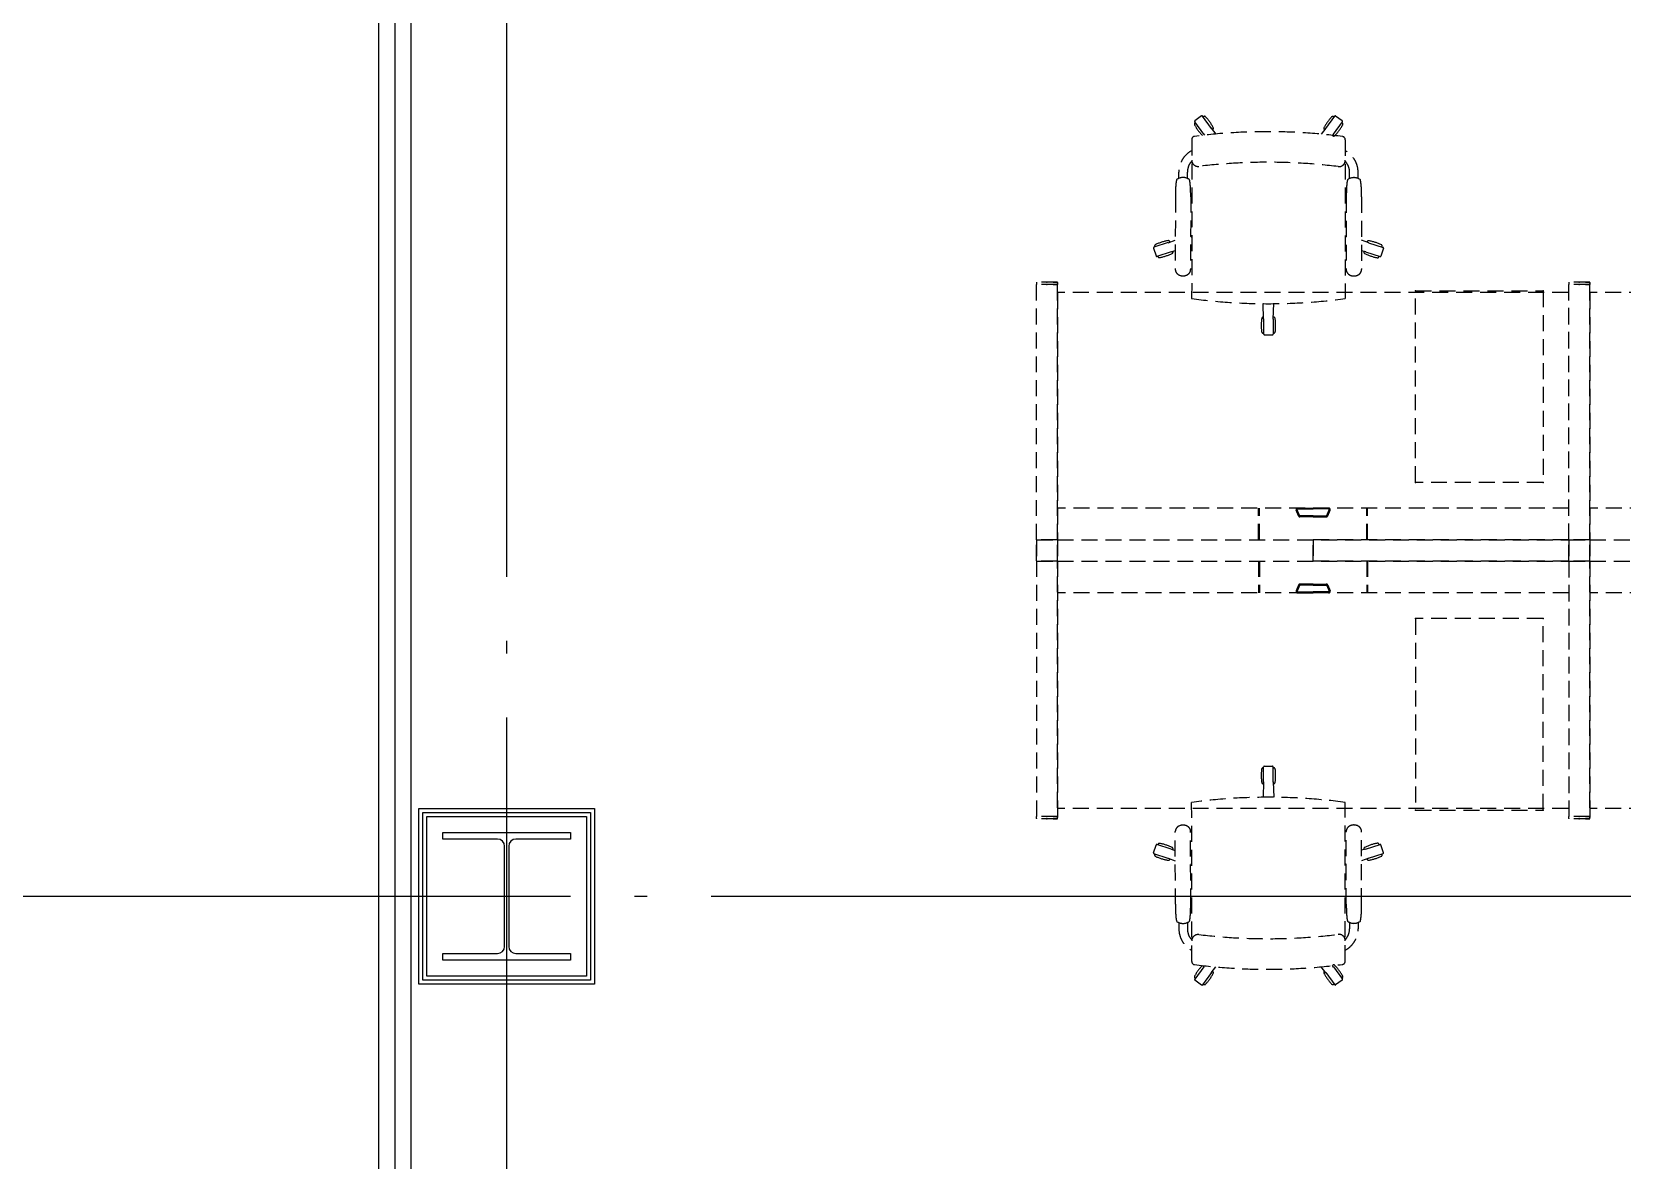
# Model space of a CAD drawing. Header units: millimetres. Extents: x -168200 to 672800, y -7409 to 118800.
# Drawn here: x 269214 to 274192, y 55073 to 58607 of the extents above; entities that cross this region are included whole.
import ezdxf

# ---------------------------------------------------------------- set-up
doc = ezdxf.new("R2010")
doc.units = ezdxf.units.MM
doc.header["$LTSCALE"] = 200
doc.linetypes.add('CEN-GAUN', pattern=[32.2, 30, -1, 0.2, -1])
doc.linetypes.add('HIDDEN', pattern=[0.375, 0.25, -0.125])
for name, color, linetype in [('1 BA', 9, 'Continuous'), ('1 CEN', 15, 'CEN-GAUN'), ('1 FUR', 8, 'HIDDEN')]:
    doc.layers.add(name, color=color, linetype=linetype)

msp = doc.modelspace()

# ---------------------------------------------------------------- linework, layer by layer
at = {"layer": '1 BA'}
for p, q in [((270300, 50575), (270300, 62300)), ((270400, 62300), (270400, 50575)), ((270350, 62250), (270350, 50625)), ((270425, 56175), (270975, 56175)), ((270425, 55625), (270425, 56175)), ((270437.5, 56162.5), (270962.5, 56162.5)), ((270437.5, 55637.5), (270437.5, 56162.5)), ((270962.5, 56162.5), (270962.5, 55637.5)), ((270975, 56175), (270975, 55625)), ((270450, 56150), (270950, 56150)), ((270450, 55650), (270450, 56150)), ((270950, 56150), (270950, 55650)), ((270500, 56079), (270500, 56100)), ((270500, 56100), (270900, 56100)), ((270671.5, 56079), (270500, 56079)), ((270693.5, 55743), (270693.5, 56057)), ((270706.5, 56057), (270706.5, 55743)), ((270900, 56079), (270728.5, 56079)), ((270900, 56100), (270900, 56079)), ((270500, 55700), (270500, 55721)), ((270500, 55721), (270671.5, 55721)), ((270728.5, 55721), (270900, 55721)), ((270900, 55721), (270900, 55700)), ((270900, 55700), (270500, 55700)), ((270975, 55625), (270425, 55625)), ((270962.5, 55637.5), (270437.5, 55637.5)), ((270950, 55650), (270450, 55650))]:
    msp.add_line(p, q, dxfattribs=at)
for centre, start, end in [((270671.5, 56057), 0, 90), ((270728.5, 56057), 90, 180), ((270671.5, 55743), 270, 0), ((270728.5, 55743), 180, 270)]:
    msp.add_arc(centre, 22, start, end, dxfattribs=at)
at = {"layer": '1 CEN'}
for p, q in [((270700, 95100), (270700, 32900)), ((200500, 55900), (285700, 55900))]:
    msp.add_line(p, q, dxfattribs=at)
at = {"layer": '1 FUR'}
for p, q in [((272875.4, 58343.8), (272854.4, 58328.5)), ((272906.1, 58304.9), (272878.2, 58343.3)), ((272880, 58340.9), (272881.5, 58342)), ((273263.8, 58304.5), (273291.8, 58342.9)), ((273290, 58340.5), (273288.5, 58341.6)), ((273315.6, 58328.1), (273294.6, 58343.4)), ((272881.8, 58287.2), (272853.9, 58325.7)), ((272855.7, 58323.3), (272854.2, 58322.2)), ((272905.6, 58305.5), (272919.8, 58287.2)), ((272909.5, 58300.5), (272910.2, 58301)), ((273264.2, 58305.1), (273249.9, 58286.6)), ((273259.7, 58300.7), (273260.4, 58300.2)), ((273288.1, 58286.9), (273316, 58325.3)), ((273314.2, 58322.8), (273315.7, 58321.8)), ((272844.5, 58270), (272844.1, 57771.9)), ((272881.3, 58287.8), (272884.2, 58283.6)), ((273284.9, 58282.3), (273285.7, 58281.8)), ((273288.5, 58287.5), (273285.4, 58283)), ((273324.9, 58269.3), (273324.5, 57771.9)), ((272804.1, 58148.3), (272804.1, 58167.8)), ((272830.7, 58148.1), (272830.7, 58167.8)), ((273338.5, 58147.7), (273338.5, 58167.4)), ((273365.1, 58147.9), (273365.1, 58167.4)), ((272793.1, 58091), (272792.9, 57863)), ((272841.1, 58090.9), (272840.9, 57862.9)), ((273328, 58090.6), (273327.8, 57862.6)), ((273376, 58090.5), (273375.8, 57862.5)), ((272770.9, 57947.1), (272725.8, 57932.5)), ((272770.2, 57946.9), (272793, 57955)), ((272776.1, 57949), (272775.9, 57949.8)), ((273398.7, 57946.4), (273375.9, 57954.6)), ((273392.8, 57948.5), (273393.1, 57949.4)), ((273398, 57946.7), (273443.1, 57931.9)), ((272724.5, 57930), (272732.5, 57905.2)), ((272728.6, 57933.4), (272728.2, 57934.7)), ((272780.2, 57918.6), (272735, 57904)), ((272737.9, 57904.9), (272738.3, 57903.6)), ((272779.5, 57918.4), (272793, 57922.3)), ((272785.8, 57919.3), (272785.5, 57920.1)), ((273389.4, 57917.9), (273375.9, 57921.8)), ((273383.1, 57918.8), (273383.4, 57919.6)), ((273388.7, 57918.1), (273433.8, 57903.4)), ((273431, 57904.4), (273430.6, 57903.1)), ((273444.4, 57929.4), (273436.4, 57904.7)), ((273440.3, 57932.9), (273440.7, 57934.2)), ((272358.3, 57822.4), (272358.3, 57816.4)), ((272358.3, 57819.4), (272358.3, 57816.4)), ((272424.3, 57815.9), (272358.3, 57815.9)), ((272358.3, 57015.9), (272358.3, 57815.9)), ((272423.8, 57822.9), (272358.8, 57822.9)), ((272423.8, 57815.9), (272358.8, 57815.9)), ((272410.8, 57822.9), (272423.8, 57822.9)), ((272410.8, 57815.9), (272423.8, 57815.9)), ((272424.3, 57822.4), (272424.3, 57816.4)), ((272424.3, 57816.4), (272424.3, 57819.4)), ((272424.3, 57015.9), (272424.3, 57815.9)), ((273544.3, 57196.9), (273544.3, 57794.9)), ((273545.3, 57795.9), (273943.3, 57795.9)), ((273944.3, 57794.9), (273944.3, 57196.9)), ((274024.3, 57822.4), (274024.3, 57816.4)), ((274024.3, 57822.4), (274024.3, 57816.4)), ((274024.3, 57819.4), (274024.3, 57816.4)), ((274024.3, 57819.4), (274024.3, 57816.4)), ((274090.3, 57815.9), (274024.3, 57815.9)), ((274024.3, 57015.9), (274024.3, 57815.9)), ((274090.3, 57815.9), (274024.3, 57815.9)), ((274024.3, 57015.9), (274024.3, 57815.9)), ((274089.8, 57822.9), (274024.8, 57822.9)), ((274089.8, 57822.9), (274024.8, 57822.9)), ((274089.8, 57815.9), (274024.8, 57815.9)), ((274089.8, 57815.9), (274024.8, 57815.9)), ((274076.8, 57822.9), (274089.8, 57822.9)), ((274076.8, 57822.9), (274089.8, 57822.9)), ((274076.8, 57815.9), (274089.8, 57815.9)), ((274076.8, 57815.9), (274089.8, 57815.9)), ((274090.3, 57822.4), (274090.3, 57816.4)), ((274090.3, 57822.4), (274090.3, 57816.4)), ((274090.3, 57816.4), (274090.3, 57819.4)), ((274090.3, 57816.4), (274090.3, 57819.4)), ((274090.3, 57015.9), (274090.3, 57815.9)), ((274090.3, 57015.9), (274090.3, 57815.9)), ((272426.3, 57790.9), (272424.3, 57788.9)), ((272424.3, 57790.9), (272424.3, 57790.9)), ((272424.3, 57788.9), (272424.3, 57017.9)), ((274022.3, 57790.9), (272426.3, 57790.9)), ((273069.4, 57707.3), (273068, 57755.9)), ((273099.4, 57707.3), (273101, 57755.9)), ((274024.3, 57788.9), (274022.3, 57790.9)), ((274024.3, 57017.9), (274024.3, 57788.9)), ((274092.3, 57790.9), (274090.3, 57788.9)), ((274090.3, 57790.9), (274090.3, 57790.9)), ((274090.3, 57788.9), (274090.3, 57017.9)), ((275688.3, 57790.9), (274092.3, 57790.9)), ((273069.2, 57713.6), (273068.3, 57713.6)), ((273069.4, 57708.1), (273069.4, 57660.6)), ((273099.4, 57708), (273099.4, 57660.5)), ((273100.5, 57713.6), (273099.6, 57713.6)), ((273069.4, 57663.6), (273067.5, 57663.6)), ((273071.4, 57658.6), (273097.4, 57658.5)), ((273099.4, 57663.6), (273101.2, 57663.6)), ((273943.3, 57195.9), (273545.3, 57195.9)), ((274024.3, 57115.9), (272424.3, 57115.9)), ((273053.7, 57015.9), (273053.7, 57115.9)), ((273056.7, 57015.9), (273056.7, 57115.9)), ((273178.6, 57091.3), (273171.2, 57109)), ((273181.3, 57092.4), (273173.9, 57110.1)), ((273175.8, 57115.9), (273224.3, 57115.9)), ((273175.8, 57112.9), (273224.3, 57112.9)), ((273272.9, 57115.9), (273224.3, 57115.9)), ((273272.9, 57112.9), (273224.3, 57112.9)), ((273267.3, 57092.4), (273274.7, 57110.1)), ((273270.1, 57091.3), (273277.5, 57109)), ((273391.9, 57015.9), (273391.9, 57115.9)), ((273394.9, 57015.9), (273394.9, 57115.9)), ((275690.3, 57115.9), (274090.3, 57115.9)), ((273224.3, 57091.2), (273183.2, 57091.2)), ((273224.3, 57088.2), (273183.2, 57088.2)), ((273224.3, 57091.2), (273265.5, 57091.2)), ((273224.3, 57088.2), (273265.5, 57088.2)), ((272424.3, 57015.9), (272358.3, 57015.9)), ((272358.3, 57014.9), (272358.3, 56950.9)), ((272358.3, 56950.9), (272358.3, 57014.9)), ((272423.3, 57015.9), (272359.3, 57015.9)), ((272359.3, 57015.9), (272423.3, 57015.9)), ((272424.3, 57017.9), (272426.3, 57015.9)), ((272424.3, 57015.9), (274022.3, 57015.9)), ((272424.3, 57015.9), (273224.3, 57015.9)), ((272424.3, 56949.9), (272424.3, 57015.9)), ((272424.3, 57015.9), (273224.3, 57015.9)), ((272424.3, 57015.9), (272424.3, 56949.9)), ((272424.3, 56950.9), (272424.3, 57014.9)), ((272424.3, 57014.9), (272424.3, 56950.9)), ((273224.3, 56949.9), (273224.3, 57015.9)), ((274024.3, 57015.9), (273224.3, 57015.9)), ((273224.3, 57015.9), (273224.3, 56949.9)), ((273224.3, 57015.9), (273224.3, 56949.9)), ((273224.3, 56949.9), (273224.3, 57015.9)), ((274024.3, 57015.9), (273224.3, 57015.9)), ((274022.3, 57015.9), (274024.3, 57017.9)), ((274090.3, 57015.9), (274024.3, 57015.9)), ((274024.3, 57015.9), (274024.3, 56949.9)), ((274024.3, 56949.9), (274024.3, 57015.9)), ((274090.3, 57015.9), (274024.3, 57015.9)), ((274024.3, 57014.9), (274024.3, 56950.9)), ((274024.3, 56950.9), (274024.3, 57014.9)), ((274024.3, 57014.9), (274024.3, 56950.9)), ((274024.3, 56950.9), (274024.3, 57014.9)), ((274089.3, 57015.9), (274025.3, 57015.9)), ((274025.3, 57015.9), (274089.3, 57015.9)), ((274089.3, 57015.9), (274025.3, 57015.9)), ((274025.3, 57015.9), (274089.3, 57015.9)), ((274090.3, 57017.9), (274092.3, 57015.9)), ((274090.3, 57015.9), (275688.3, 57015.9)), ((274090.3, 57015.9), (274890.3, 57015.9)), ((274090.3, 56949.9), (274090.3, 57015.9)), ((274090.3, 57015.9), (274890.3, 57015.9)), ((274090.3, 57015.9), (274090.3, 56949.9)), ((274090.3, 56950.9), (274090.3, 57014.9)), ((274090.3, 57014.9), (274090.3, 56950.9)), ((274090.3, 56950.9), (274090.3, 57014.9)), ((274090.3, 57014.9), (274090.3, 56950.9)), ((272358.3, 56949.9), (272358.3, 56149.9)), ((272424.3, 56949.9), (272358.3, 56949.9)), ((272359.3, 56949.9), (272423.3, 56949.9)), ((272423.3, 56949.9), (272359.3, 56949.9)), ((272424.3, 56949.9), (273224.3, 56949.9)), ((272424.3, 56947.9), (272426.3, 56949.9)), ((272424.3, 56949.9), (274022.3, 56949.9)), ((272424.3, 56949.9), (273224.3, 56949.9)), ((272424.3, 56949.9), (272424.3, 56149.9)), ((272424.3, 56176.9), (272424.3, 56947.9)), ((273053.7, 56949.9), (273053.7, 56849.9)), ((273056.7, 56949.9), (273056.7, 56849.9)), ((274024.3, 56949.9), (273224.3, 56949.9)), ((274024.3, 56949.9), (273224.3, 56949.9)), ((273391.9, 56949.9), (273391.9, 56849.9)), ((273394.9, 56949.9), (273394.9, 56849.9)), ((274022.3, 56949.9), (274024.3, 56947.9)), ((274024.3, 56949.9), (274024.3, 56149.9)), ((274090.3, 56949.9), (274024.3, 56949.9)), ((274024.3, 56949.9), (274024.3, 56149.9)), ((274090.3, 56949.9), (274024.3, 56949.9)), ((274024.3, 56947.9), (274024.3, 56176.9)), ((274025.3, 56949.9), (274089.3, 56949.9)), ((274089.3, 56949.9), (274025.3, 56949.9)), ((274025.3, 56949.9), (274089.3, 56949.9)), ((274089.3, 56949.9), (274025.3, 56949.9)), ((274090.3, 56949.9), (274090.3, 56149.9)), ((274090.3, 56949.9), (274890.3, 56949.9)), ((274090.3, 56947.9), (274092.3, 56949.9)), ((274090.3, 56949.9), (275688.3, 56949.9)), ((274090.3, 56949.9), (274890.3, 56949.9)), ((274090.3, 56949.9), (274090.3, 56149.9)), ((274090.3, 56176.9), (274090.3, 56947.9)), ((274024.3, 56849.9), (272424.3, 56849.9)), ((273178.6, 56874.5), (273171.2, 56856.8)), ((273181.3, 56873.4), (273173.9, 56855.7)), ((273175.8, 56852.9), (273224.3, 56852.9)), ((273175.8, 56849.9), (273224.3, 56849.9)), ((273224.3, 56877.6), (273183.2, 56877.6)), ((273224.3, 56874.6), (273183.2, 56874.6)), ((273224.3, 56877.6), (273265.5, 56877.6)), ((273224.3, 56874.6), (273265.5, 56874.6)), ((273272.9, 56852.9), (273224.3, 56852.9)), ((273272.9, 56849.9), (273224.3, 56849.9)), ((273267.3, 56873.4), (273274.7, 56855.7)), ((273270.1, 56874.5), (273277.5, 56856.8)), ((275690.3, 56849.9), (274090.3, 56849.9)), ((273544.3, 56768.9), (273544.3, 56170.9)), ((273943.3, 56769.9), (273545.3, 56769.9)), ((273944.3, 56170.9), (273944.3, 56768.9)), ((273069.4, 56302.2), (273067.5, 56302.2)), ((273069.4, 56257.7), (273069.4, 56305.2)), ((273071.4, 56307.2), (273097.4, 56307.2)), ((273099.4, 56257.7), (273099.4, 56305.2)), ((273099.4, 56302.2), (273101.2, 56302.2)), ((273069.4, 56258.5), (273068, 56209.9)), ((273069.2, 56252.2), (273068.3, 56252.2)), ((273099.4, 56258.5), (273101, 56209.9)), ((273100.5, 56252.2), (273099.6, 56252.2)), ((272426.3, 56174.9), (272424.3, 56176.9)), ((272424.3, 56174.9), (272424.3, 56174.9)), ((274022.3, 56174.9), (272426.3, 56174.9)), ((272844.5, 55695.8), (272844.1, 56193.9)), ((273324.9, 55696.5), (273324.5, 56193.9)), ((273545.3, 56169.9), (273943.3, 56169.9)), ((274024.3, 56176.9), (274022.3, 56174.9)), ((274092.3, 56174.9), (274090.3, 56176.9)), ((274090.3, 56174.9), (274090.3, 56174.9)), ((275688.3, 56174.9), (274092.3, 56174.9)), ((272424.3, 56149.9), (272358.3, 56149.9)), ((272358.3, 56146.4), (272358.3, 56149.4)), ((272358.3, 56143.4), (272358.3, 56149.4)), ((272423.8, 56149.9), (272358.8, 56149.9)), ((272423.8, 56142.9), (272358.8, 56142.9)), ((272410.8, 56149.9), (272423.8, 56149.9)), ((272410.8, 56142.9), (272423.8, 56142.9)), ((272424.3, 56149.4), (272424.3, 56146.4)), ((272424.3, 56143.4), (272424.3, 56149.4)), ((272793.1, 55874.8), (272792.9, 56102.8)), ((272841.1, 55874.8), (272840.9, 56102.8)), ((273328, 55875.2), (273327.8, 56103.2)), ((273376, 55875.3), (273375.8, 56103.3)), ((274090.3, 56149.9), (274024.3, 56149.9)), ((274090.3, 56149.9), (274024.3, 56149.9)), ((274024.3, 56146.4), (274024.3, 56149.4)), ((274024.3, 56143.4), (274024.3, 56149.4)), ((274024.3, 56146.4), (274024.3, 56149.4)), ((274024.3, 56143.4), (274024.3, 56149.4)), ((274089.8, 56149.9), (274024.8, 56149.9)), ((274089.8, 56149.9), (274024.8, 56149.9)), ((274089.8, 56142.9), (274024.8, 56142.9)), ((274089.8, 56142.9), (274024.8, 56142.9)), ((274076.8, 56149.9), (274089.8, 56149.9)), ((274076.8, 56149.9), (274089.8, 56149.9)), ((274076.8, 56142.9), (274089.8, 56142.9)), ((274076.8, 56142.9), (274089.8, 56142.9)), ((274090.3, 56149.4), (274090.3, 56146.4)), ((274090.3, 56143.4), (274090.3, 56149.4)), ((274090.3, 56149.4), (274090.3, 56146.4)), ((274090.3, 56143.4), (274090.3, 56149.4)), ((272724.5, 56035.8), (272732.5, 56060.5)), ((272780.2, 56047.2), (272735, 56061.8)), ((272737.9, 56060.9), (272738.3, 56062.2)), ((273388.7, 56047.7), (273433.8, 56062.4)), ((273431, 56061.4), (273430.6, 56062.7)), ((273444.4, 56036.4), (273436.4, 56061.1)), ((272770.9, 56018.6), (272725.8, 56033.3)), ((272728.6, 56032.4), (272728.2, 56031.1)), ((272770.2, 56018.9), (272793, 56010.7)), ((272776.1, 56016.8), (272775.9, 56015.9)), ((272779.5, 56047.4), (272793, 56043.5)), ((272785.8, 56046.5), (272785.5, 56045.7)), ((273389.4, 56047.9), (273375.9, 56044)), ((273398.7, 56019.4), (273375.9, 56011.2)), ((273383.1, 56046.9), (273383.4, 56046.1)), ((273392.8, 56017.3), (273393.1, 56016.4)), ((273398, 56019.1), (273443.1, 56033.8)), ((273440.3, 56032.9), (273440.7, 56031.6)), ((272804.1, 55817.4), (272804.1, 55798)), ((272830.7, 55817.7), (272830.7, 55798)), ((273338.5, 55818.1), (273338.5, 55798.4)), ((273365.1, 55817.9), (273365.1, 55798.4)), ((272881.8, 55678.5), (272853.9, 55640.1)), ((272906.1, 55660.9), (272878.2, 55622.5)), ((272881.3, 55677.9), (272884.2, 55682.2)), ((272905.6, 55660.3), (272919.8, 55678.6)), ((272909.5, 55665.3), (272910.2, 55664.8)), ((273264.2, 55660.6), (273249.9, 55679.1)), ((273259.7, 55665.1), (273260.4, 55665.6)), ((273263.8, 55661.3), (273291.8, 55622.8)), ((273284.9, 55683.5), (273285.7, 55684)), ((273288.5, 55678.3), (273285.4, 55682.8)), ((273288.1, 55678.9), (273316, 55640.5)), ((272855.7, 55642.5), (272854.2, 55643.6)), ((272875.4, 55622), (272854.4, 55637.3)), ((272880, 55624.9), (272881.5, 55623.8)), ((273290, 55625.3), (273288.5, 55624.2)), ((273315.6, 55637.7), (273294.6, 55622.4)), ((273314.2, 55642.9), (273315.7, 55644))]:
    msp.add_line(p, q, dxfattribs=at)
for centre, radius, start, end in [((272876.6, 58342.1), 2, 35.9563, 125.9563), ((272884, 58337.6), 5, 43.4593, 125.9563), ((273285.9, 58337.2), 5, 53.9563, 136.4533), ((273293.4, 58341.8), 2, 53.9563, 143.9563), ((272857.5, 58318.4), 5, 125.9563, 208.4533), ((272985, 58387.5), 150, 208.4533, 224.2456), ((273082, 56494.5), 1800, 82.5233, 97.3015), ((272855.5, 58326.9), 2, 125.9563, 215.9563), ((272778.7, 58237.9), 150, 27.6026, 43.4593), ((272907.2, 58305.1), 5, 305.9563, 27.6026), ((273262.6, 58304.7), 5, 152.31, 233.9563), ((273391, 58237.4), 150, 136.4533, 152.31), ((273185, 58387.3), 150, 315.6026, 331.4593), ((273312.4, 58318), 5, 331.4593, 53.9563), ((273314.4, 58326.5), 2, 323.9563, 53.9563), ((272854.5, 58270), 10, 97.3015, 179.9563), ((273288.6, 58285.8), 5, 233.9563, 315.6026), ((273314.9, 58269.3), 10, 359.9563, 82.5233), ((272880.4, 58167.7), 76.3, 118.1096, 179.9563), ((272880.4, 58167.7), 49.7, 136.3721, 179.9563), ((272864.4, 58205.6), 20, 179.9563, 276.8626), ((273081.9, 56398.7), 1800, 82.9638, 96.8626), ((273304.9, 58205), 20, 262.9638, 359.9563), ((273288.8, 58167.4), 76.3, 359.9563, 61.803), ((273288.8, 58167.4), 49.7, 359.9563, 43.5405), ((272912.7, 58118.3), 118.6, 167.3904, 174.6812), ((272817.1, 58117.2), 33.8, 53.3451, 126.5675), ((272798.2, 58143.9), 1.23, 160.7708, 167.3904), ((272836.2, 58143.9), 1.23, 12.5222, 19.1419), ((272721.6, 58118.4), 118.6, 5.2314, 12.5222), ((273447.6, 58117.9), 118.6, 167.3904, 174.6812), ((273352, 58116.7), 33.8, 53.3451, 126.5675), ((273333.1, 58143.5), 1.23, 160.7708, 167.3904), ((273371.1, 58143.5), 1.23, 12.5222, 19.1419), ((273256.4, 58118), 118.6, 5.2314, 12.5222), ((273379.6, 58090.5), 586.4, 177.7662, 179.9563), ((273089, 58101.9), 295.6, 174.6812, 177.7662), ((272545.3, 58102.3), 295.6, 2.1465, 5.2314), ((272254.7, 58091.4), 586.4, 359.9563, 2.1465), ((273914.5, 58090.1), 586.4, 177.7662, 179.9563), ((273623.9, 58101.5), 295.6, 174.6812, 177.7662), ((273080.2, 58101.9), 295.6, 2.1465, 5.2314), ((272789.6, 58091), 586.4, 359.9563, 2.1465), ((272795.3, 57805.3), 150, 99.6026, 115.4593), ((272771.1, 57948.3), 5, 17.9563, 99.6026), ((272870.8, 57879.6), 89.8, 107.1694, 109.3471), ((273298, 57879.3), 89.8, 70.5655, 72.7432), ((273397.8, 57947.8), 5, 80.31, 161.9563), ((273373.4, 57804.9), 150, 64.4533, 80.31), ((272726.4, 57930.6), 2, 107.4294, 197.4294), ((272733, 57936.3), 5, 115.4593, 197.9563), ((272734.4, 57905.9), 2, 197.9563, 287.9563), ((272743, 57905.1), 5, 197.9563, 280.4533), ((272716.7, 58047.7), 150, 280.4533, 296.31), ((272781, 57917.8), 5, 296.31, 17.9563), ((272858.4, 57903.9), 36.8, 112.5897, 118.1829), ((273310.5, 57903.5), 36.8, 61.7297, 67.323), ((273387.9, 57917.3), 5, 161.9563, 243.6026), ((273452.3, 58047.2), 150, 243.6026, 259.4593), ((273425.8, 57904.6), 5, 259.4593, 341.9563), ((273434.5, 57905.3), 2, 251.9563, 341.9563), ((273435.9, 57935.7), 5, 341.9563, 64.4533), ((273442.5, 57930), 2, 342.4832, 72.4832), ((272809.7, 57863), 16.8, 179.9563, 206.3863), ((272813.2, 57864.7), 20.7, 206.3863, 230.1507), ((272815.5, 57867.4), 24.2, 230.1507, 250.9128), ((272817, 57871.7), 28.7, 250.9128, 269.9563), ((272817, 57871.7), 28.7, 269.9563, 288.9999), ((272818.4, 57867.4), 24.2, 288.9999, 309.7619), ((272820.7, 57864.7), 20.7, 309.7619, 333.5264), ((272824.2, 57862.9), 16.8, 333.5264, 359.9563), ((273344.6, 57862.6), 16.8, 179.9563, 206.3863), ((273348.1, 57864.3), 20.7, 206.3863, 230.1507), ((273350.4, 57867), 24.2, 230.1507, 250.9128), ((273351.8, 57871.3), 28.7, 250.9128, 269.9563), ((273351.8, 57871.3), 28.7, 269.9563, 288.9999), ((273353.3, 57867), 24.2, 288.9999, 309.7619), ((273355.6, 57864.3), 20.7, 309.7619, 333.5264), ((273359.1, 57862.5), 16.8, 333.5264, 359.9563), ((272358.8, 57822.4), 0.5, 89.9999, 179.9999), ((272358.8, 57816.4), 0.5, 179.9999, 269.9999), ((272423.8, 57822.4), 0.5, 359.9999, 89.9999), ((272423.8, 57822.4), 0.5, 359.9999, 89.9999), ((272423.8, 57816.4), 0.5, 269.9999, 359.9999), ((272423.8, 57816.4), 0.5, 269.9999, 359.9999), ((273545.3, 57794.9), 1, 90, 180), ((273943.3, 57794.9), 1, 0, 90), ((274024.8, 57822.4), 0.5, 89.9999, 179.9999), ((274024.8, 57822.4), 0.5, 89.9999, 179.9999), ((274024.8, 57816.4), 0.5, 179.9999, 269.9999), ((274024.8, 57816.4), 0.5, 179.9999, 269.9999), ((274089.8, 57822.4), 0.5, 359.9999, 89.9999), ((274089.8, 57822.4), 0.5, 359.9999, 89.9999), ((274089.8, 57822.4), 0.5, 359.9999, 89.9999), ((274089.8, 57822.4), 0.5, 359.9999, 89.9999), ((274089.8, 57816.4), 0.5, 269.9999, 359.9999), ((274089.8, 57816.4), 0.5, 269.9999, 359.9999), ((274089.8, 57816.4), 0.5, 269.9999, 359.9999), ((274089.8, 57816.4), 0.5, 269.9999, 359.9999), ((273084.3, 59555.8), 1800, 262.3311, 277.6689), ((273211.8, 57687.4), 150, 171.6026, 187.4593), ((273068.3, 57708.6), 5, 89.9563, 171.6026), ((273100.5, 57708.6), 5, 8.31, 89.9563), ((272957, 57687.6), 150, 352.4533, 8.31), ((273068, 57668.6), 5, 187.4593, 269.9563), ((273071.4, 57660.6), 2, 179.9563, 269.9563), ((273097.4, 57660.5), 2, 269.9563, 359.9563), ((273100.7, 57668.6), 5, 269.9563, 352.4533), ((273545.3, 57196.9), 1, 180, 270), ((273943.3, 57196.9), 1, 270, 0), ((273175.8, 57110.9), 5, 90, 202.7255), ((273175.8, 57110.9), 2, 90, 202.7255), ((273272.9, 57110.9), 5, 337.2745, 90), ((273272.9, 57110.9), 2, 337.2745, 90), ((273183.2, 57093.2), 5, 202.7255, 270), ((273183.2, 57093.2), 2, 202.7255, 270), ((273265.5, 57093.2), 2, 270, 337.2745), ((273265.5, 57093.2), 5, 270, 337.2745), ((272359.3, 57014.9), 1, 90, 180), ((272359.3, 57014.9), 1, 90, 180), ((272423.3, 57014.9), 1, 360, 90), ((272423.3, 57014.9), 1, 0, 90), ((274025.3, 57014.9), 1, 89.9998, 179.9998), ((274025.3, 57014.9), 1, 90.0002, 180.0002), ((274025.3, 57014.9), 1, 90, 180), ((274025.3, 57014.9), 1, 90, 180), ((274089.3, 57014.9), 1, 359.9998, 89.9998), ((274089.3, 57014.9), 1, 0.0002, 90.0002), ((274089.3, 57014.9), 1, 360, 90), ((274089.3, 57014.9), 1, 0, 90), ((272359.3, 56950.9), 1, 180, 270), ((272359.3, 56950.9), 1, 180, 270), ((272423.3, 56950.9), 1, 270, 360), ((272423.3, 56950.9), 1, 270, 0), ((274025.3, 56950.9), 1, 179.9998, 269.9998), ((274025.3, 56950.9), 1, 180.0002, 270.0002), ((274025.3, 56950.9), 1, 180, 270), ((274025.3, 56950.9), 1, 180, 270), ((274089.3, 56950.9), 1, 269.9998, 359.9998), ((274089.3, 56950.9), 1, 270.0002, 0.0002), ((274089.3, 56950.9), 1, 270, 360), ((274089.3, 56950.9), 1, 270, 0), ((273175.8, 56854.9), 5, 157.2745, 270), ((273175.8, 56854.9), 2, 157.2745, 270), ((273183.2, 56872.6), 5, 90, 157.2745), ((273183.2, 56872.6), 2, 90, 157.2745), ((273265.5, 56872.6), 5, 22.7255, 90), ((273265.5, 56872.6), 2, 22.7255, 90), ((273272.9, 56854.9), 5, 270, 22.7255), ((273272.9, 56854.9), 2, 270, 22.7255), ((273545.3, 56768.9), 1, 90, 180), ((273943.3, 56768.9), 1, 0, 90), ((273068, 56297.2), 5, 90.0437, 172.5407), ((273071.4, 56305.2), 2, 90.0437, 180.0437), ((273097.4, 56305.2), 2, 0.0437, 90.0437), ((273100.7, 56297.2), 5, 7.5467, 90.0437), ((273211.8, 56278.4), 150, 172.5407, 188.3974), ((273068.3, 56257.2), 5, 188.3974, 270.0437), ((273100.5, 56257.2), 5, 270.0437, 351.69), ((272957, 56278.2), 150, 351.69, 7.5467), ((273084.3, 54410), 1800, 82.3311, 97.6689), ((273545.3, 56170.9), 1, 180, 270), ((273943.3, 56170.9), 1, 270, 0), ((272358.8, 56149.4), 0.5, 90.0001, 180.0001), ((272358.8, 56143.4), 0.5, 180.0001, 270.0001), ((272423.8, 56149.4), 0.5, 0.0001, 90.0001), ((272423.8, 56149.4), 0.5, 0.0001, 90.0001), ((272423.8, 56143.4), 0.5, 270.0001, 0.0001), ((272423.8, 56143.4), 0.5, 270.0001, 0.0001), ((272809.7, 56102.8), 16.8, 153.6137, 180.0437), ((272813.2, 56101.1), 20.7, 129.8493, 153.6137), ((272815.5, 56098.4), 24.2, 109.0872, 129.8493), ((272817, 56094.1), 28.7, 90.0437, 109.0872), ((272817, 56094.1), 28.7, 71.0001, 90.0437), ((272818.4, 56098.4), 24.2, 50.2381, 71.0001), ((272820.7, 56101.1), 20.7, 26.4736, 50.2381), ((272824.2, 56102.8), 16.8, 0.0437, 26.4736), ((273344.6, 56103.2), 16.8, 153.6137, 180.0437), ((273348.1, 56101.5), 20.7, 129.8493, 153.6137), ((273350.4, 56098.8), 24.2, 109.0872, 129.8493), ((273351.8, 56094.5), 28.7, 90.0437, 109.0872), ((273351.8, 56094.5), 28.7, 71.0001, 90.0437), ((273353.3, 56098.8), 24.2, 50.2381, 71.0001), ((273355.6, 56101.5), 20.7, 26.4736, 50.2381), ((273359.1, 56103.2), 16.8, 0.0437, 26.4736), ((274024.8, 56149.4), 0.5, 90.0001, 180.0001), ((274024.8, 56149.4), 0.5, 90.0001, 180.0001), ((274024.8, 56143.4), 0.5, 180.0001, 270.0001), ((274024.8, 56143.4), 0.5, 180.0001, 270.0001), ((274089.8, 56149.4), 0.5, 0.0001, 90.0001), ((274089.8, 56149.4), 0.5, 0.0001, 90.0001), ((274089.8, 56149.4), 0.5, 0.0001, 90.0001), ((274089.8, 56149.4), 0.5, 0.0001, 90.0001), ((274089.8, 56143.4), 0.5, 270.0001, 0.0001), ((274089.8, 56143.4), 0.5, 270.0001, 0.0001), ((274089.8, 56143.4), 0.5, 270.0001, 0.0001), ((274089.8, 56143.4), 0.5, 270.0001, 0.0001), ((272734.4, 56059.9), 2, 72.0437, 162.0437), ((272743, 56060.6), 5, 79.5467, 162.0437), ((272716.7, 55918.1), 150, 63.69, 79.5467), ((272781, 56048), 5, 342.0437, 63.69), ((273387.9, 56048.5), 5, 116.3974, 198.0437), ((273452.3, 55918.6), 150, 100.5407, 116.3974), ((273425.8, 56061.2), 5, 18.0437, 100.5407), ((273434.5, 56060.5), 2, 18.0437, 108.0437), ((272726.4, 56035.2), 2, 162.5706, 252.5706), ((272733, 56029.5), 5, 162.0437, 244.5407), ((272795.3, 56160.5), 150, 244.5407, 260.3974), ((272771.1, 56017.5), 5, 260.3974, 342.0437), ((272858.4, 56061.9), 36.8, 241.8171, 247.4103), ((273310.5, 56062.2), 36.8, 292.677, 298.2703), ((273298, 56086.5), 89.8, 287.2568, 289.4345), ((273397.8, 56018), 5, 198.0437, 279.69), ((273373.4, 56160.9), 150, 279.69, 295.5467), ((273435.9, 56030.1), 5, 295.5467, 18.0437), ((273442.5, 56035.7), 2, 287.5168, 17.5168), ((272870.8, 56086.2), 89.8, 250.6529, 252.8306), ((273379.6, 55875.3), 586.4, 180.0437, 182.2338), ((273089, 55863.9), 295.6, 182.2338, 185.3188), ((272545.3, 55863.5), 295.6, 354.7686, 357.8535), ((272254.7, 55874.4), 586.4, 357.8535, 0.0437), ((273914.5, 55875.7), 586.4, 180.0437, 182.2338), ((273623.9, 55864.3), 295.6, 182.2338, 185.3188), ((273080.2, 55863.9), 295.6, 354.7686, 357.8535), ((272789.6, 55874.8), 586.4, 357.8535, 0.0437), ((272912.7, 55847.5), 118.6, 185.3188, 192.6096), ((272798.2, 55821.9), 1.23, 192.6096, 199.2292), ((272817.1, 55848.6), 33.8, 233.4325, 306.6549), ((272836.2, 55821.9), 1.23, 340.8581, 347.4778), ((272721.6, 55847.4), 118.6, 347.4778, 354.7686), ((273447.6, 55847.9), 118.6, 185.3188, 192.6096), ((273333.1, 55822.3), 1.23, 192.6096, 199.2292), ((273352, 55849), 33.8, 233.4325, 306.6549), ((273256.4, 55847.8), 118.6, 347.4778, 354.7686), ((273371.1, 55822.3), 1.23, 340.8581, 347.4778), ((272880.4, 55798), 76.3, 180.0437, 241.8904), ((272880.4, 55798), 49.7, 180.0437, 223.6279), ((272864.4, 55760.1), 20, 83.1374, 180.0437), ((273081.9, 57567.1), 1800, 263.1374, 277.0362), ((273304.9, 55760.8), 20, 0.0437, 97.0362), ((273288.8, 55798.4), 49.7, 316.4595, 0.0437), ((273288.8, 55798.4), 76.3, 298.197, 0.0437), ((272854.5, 55695.8), 10, 180.0437, 262.6985), ((272985, 55578.3), 150, 135.7544, 151.5467), ((273082, 57471.3), 1800, 262.6985, 277.4767), ((272778.7, 55727.9), 150, 316.5407, 332.3974), ((272907.2, 55660.7), 5, 332.3974, 54.0437), ((273262.6, 55661.1), 5, 126.0437, 207.69), ((273391, 55728.4), 150, 207.69, 223.5467), ((273288.6, 55679.9), 5, 44.3974, 126.0437), ((273185, 55578.5), 150, 28.5407, 44.3974), ((273314.9, 55696.5), 10, 277.4767, 0.0437), ((272857.5, 55647.4), 5, 151.5467, 234.0437), ((272855.5, 55638.9), 2, 144.0437, 234.0437), ((272876.6, 55623.6), 2, 234.0437, 324.0437), ((272884, 55628.2), 5, 234.0437, 316.5407), ((273285.9, 55628.5), 5, 223.5467, 306.0437), ((273293.4, 55624), 2, 216.0437, 306.0437), ((273312.4, 55647.8), 5, 306.0437, 28.5407), ((273314.4, 55639.3), 2, 306.0437, 36.0437)]:
    msp.add_arc(centre, radius, start, end, dxfattribs=at)
for p in [(272391.3, 57822.9), (272391.3, 57815.9), (273544.3, 57795.9), (273944.3, 57795.9), (274057.3, 57822.9), (274057.3, 57822.9), (274057.3, 57815.9), (274057.3, 57815.9), (273544.3, 57195.9), (273944.3, 57195.9), (272391.3, 57015.9), (272391.3, 57015.9), (272391.3, 57015.9), (272424.3, 57015.9), (274024.3, 57015.9), (274057.3, 57015.9), (274057.3, 57015.9), (274057.3, 57015.9), (274057.3, 57015.9), (274057.3, 57015.9), (274057.3, 57015.9), (274090.3, 57015.9), (272358.3, 56982.9), (272358.3, 56982.9), (272391.3, 56949.9), (272391.3, 56949.9), (272391.3, 56949.9), (272424.3, 56982.9), (272424.3, 56982.9), (272424.3, 56982.9), (272424.3, 56982.9), (272424.3, 56949.9), (273224.3, 56982.9), (273224.3, 56982.9), (273224.3, 56982.9), (273224.3, 56982.9), (274024.3, 56982.9), (274024.3, 56982.9), (274024.3, 56982.9), (274024.3, 56982.9), (274024.3, 56982.9), (274024.3, 56982.9), (274024.3, 56949.9), (274057.3, 56949.9), (274057.3, 56949.9), (274057.3, 56949.9), (274057.3, 56949.9), (274057.3, 56949.9), (274057.3, 56949.9), (274090.3, 56982.9), (274090.3, 56982.9), (274090.3, 56982.9), (274090.3, 56982.9), (274090.3, 56982.9), (274090.3, 56982.9), (274090.3, 56949.9), (273544.3, 56769.9), (273944.3, 56769.9), (273544.3, 56169.9), (273944.3, 56169.9), (272391.3, 56149.9), (272391.3, 56142.9), (274057.3, 56149.9), (274057.3, 56149.9), (274057.3, 56142.9), (274057.3, 56142.9)]:
    msp.add_point(p, dxfattribs=at)

doc.saveas('drawing.dxf')
